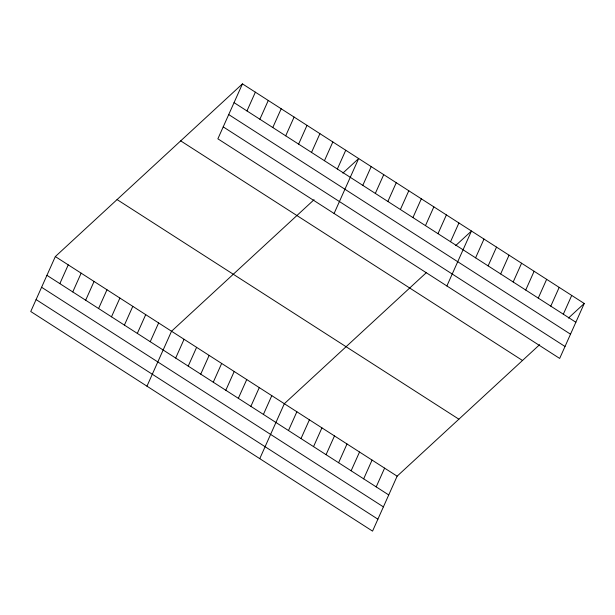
<?xml version="1.0" encoding="UTF-8"?>
<svg xmlns="http://www.w3.org/2000/svg" width="615" height="615" viewBox="0 0 615 615"><rect width="100%" height="100%" fill="white"/><g stroke="black" fill="none" stroke-linecap="round" stroke-linejoin="round"><path stroke-width="0.92" d="M242.448 83.878L217.871 138.821L559.673 358.43L584.25 303.487L242.448 83.878L55.327 256.57L30.75 311.513L372.552 531.122L397.129 476.179L539.655 344.646M59.847 283.623L68.242 264.865M72.762 291.925L81.149 273.16M85.669 300.22L94.064 281.462M98.585 308.515L106.979 289.757M111.499 316.81L119.887 298.052M124.407 325.112L132.802 306.347M137.322 333.407L145.717 314.642M246.969 110.931L255.363 92.173M150.237 341.702L158.624 322.944M259.884 119.233L268.271 100.468M146.962 386.182L171.539 331.239L314.065 199.706M272.791 127.528L281.186 108.763M175.682 358.053L184.07 339.288M285.706 135.823L294.101 117.065M188.213 366.102L196.608 347.344M298.621 144.118L307.008 125.36M200.744 374.158L209.138 355.393M311.528 152.412L319.923 133.655M213.274 382.207L221.669 363.45M324.443 160.715L332.838 141.95M225.813 390.264L234.2 371.498M337.358 169.01L345.745 150.252M238.343 398.312L246.738 379.555M334.083 213.49L358.66 158.547L342.878 173.107M250.874 406.369L259.269 387.604M362.804 185.361L371.191 166.596M263.412 414.418L271.799 395.66M375.335 193.41L383.729 174.652M259.761 458.652L284.33 403.709L426.172 272.806M387.865 201.466L396.26 182.701M288.473 430.523L296.868 411.766M400.396 209.515L408.791 190.758M301.004 438.58L309.399 419.814M412.934 217.572L421.321 198.806M313.542 446.628L321.929 427.871M425.465 225.62L433.859 206.863M326.073 454.677L334.468 435.92M437.995 233.669L446.39 214.912M338.604 462.734L346.998 443.976M450.534 241.726L458.921 222.968M351.134 470.783L359.529 452.025M446.882 285.96L471.459 231.017L455.677 245.585M363.673 478.839L372.06 460.082M475.595 257.831L483.99 239.074M376.203 486.888L384.598 468.13M488.126 265.88L496.52 247.122M500.664 273.936L509.051 255.171M513.194 281.985L521.589 263.228M525.725 290.042L534.12 271.276M538.263 298.091L546.65 279.333M550.794 306.147L559.181 287.382M563.325 314.196L571.719 295.438M568.468 318.055L584.25 303.487M234.054 102.636L575.855 322.252M228.719 114.575L570.52 334.191M223.214 126.874L565.016 346.491M180.695 140.866L522.496 360.482M117.073 199.583L458.882 419.192M55.327 256.57L397.129 476.179M46.932 275.328L388.734 494.944M41.597 287.267L383.399 506.883M36.093 299.574L377.894 519.183"/></g></svg>
